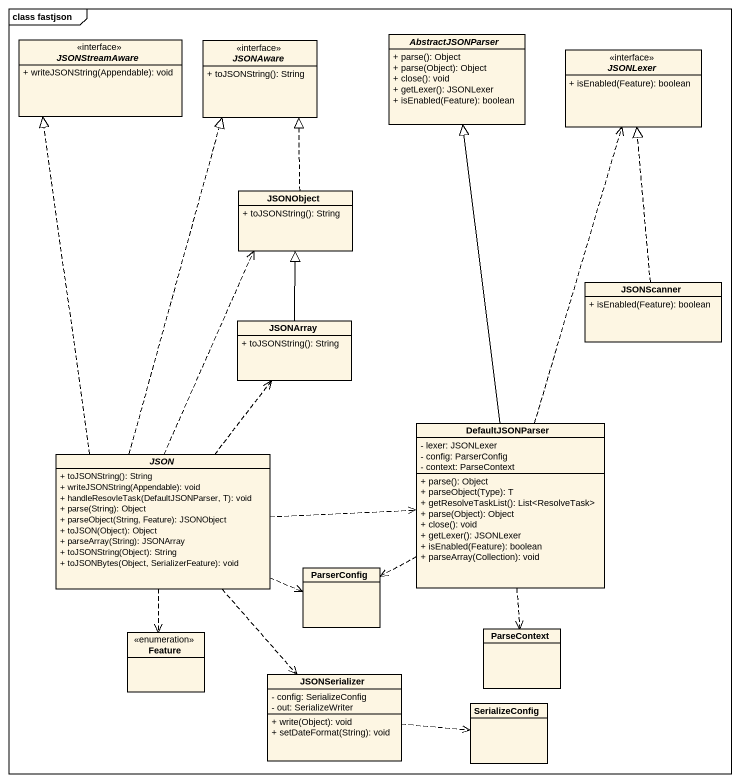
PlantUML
@startuml
mainframe class fastjson
hide circle
hide empty members
skinparam classAttributeIconSize 0
interface JSONStreamAware <<interface>> {
  + writeJSONString(Appendable): void
}
interface JSONAware <<interface>> {
  + toJSONString(): String
}
abstract class AbstractJSONParser {
  + parse(): Object
  + parse(Object): Object
  + close(): void
  + getLexer(): JSONLexer
  + isEnabled(Feature): boolean
}
interface JSONLexer <<interface>> {
  + isEnabled(Feature): boolean
}
class JSONObject {
  + toJSONString(): String
}
class JSONScanner {
  + isEnabled(Feature): boolean
}
class JSONArray {
  + toJSONString(): String
}
class DefaultJSONParser {
  - lexer: JSONLexer
  - config: ParserConfig
  - context: ParseContext
  + parse(): Object
  + parseObject(Type): T
  + getResolveTaskList(): List<ResolveTask>
  + parse(Object): Object
  + close(): void
  + getLexer(): JSONLexer
  + isEnabled(Feature): boolean
  + parseArray(Collection): void
}
abstract class "JSON" as JSON_ {
  + toJSONString(): String
  + writeJSONString(Appendable): void
  + handleResovleTask(DefaultJSONParser, T): void
  + parse(String): Object
  + parseObject(String, Feature): JSONObject
  + toJSON(Object): Object
  + parseArray(String): JSONArray
  + toJSONString(Object): String
  + toJSONBytes(Object, SerializerFeature): void
}
class ParserConfig
enum Feature
class ParseContext
class JSONSerializer {
  - config: SerializeConfig
  - out: SerializeWriter
  + write(Object): void
  + setDateFormat(String): void
}
class SerializeConfig
JSONObject .up.|> JSONAware
JSONScanner .up.|> JSONLexer
JSONArray -up-|> JSONObject
DefaultJSONParser -up-|> AbstractJSONParser
DefaultJSONParser .up.> JSONLexer
DefaultJSONParser .left.> ParserConfig
DefaultJSONParser ..> ParseContext
JSON_ .up.|> JSONStreamAware
JSON_ .up.|> JSONAware
JSON_ .up.> JSONObject
JSON_ .up.> JSONArray
JSON_ .right.> DefaultJSONParser
JSON_ .right.> ParserConfig
JSON_ ..> Feature
JSON_ ..> JSONSerializer
JSONSerializer .right.> SerializeConfig
@enduml
